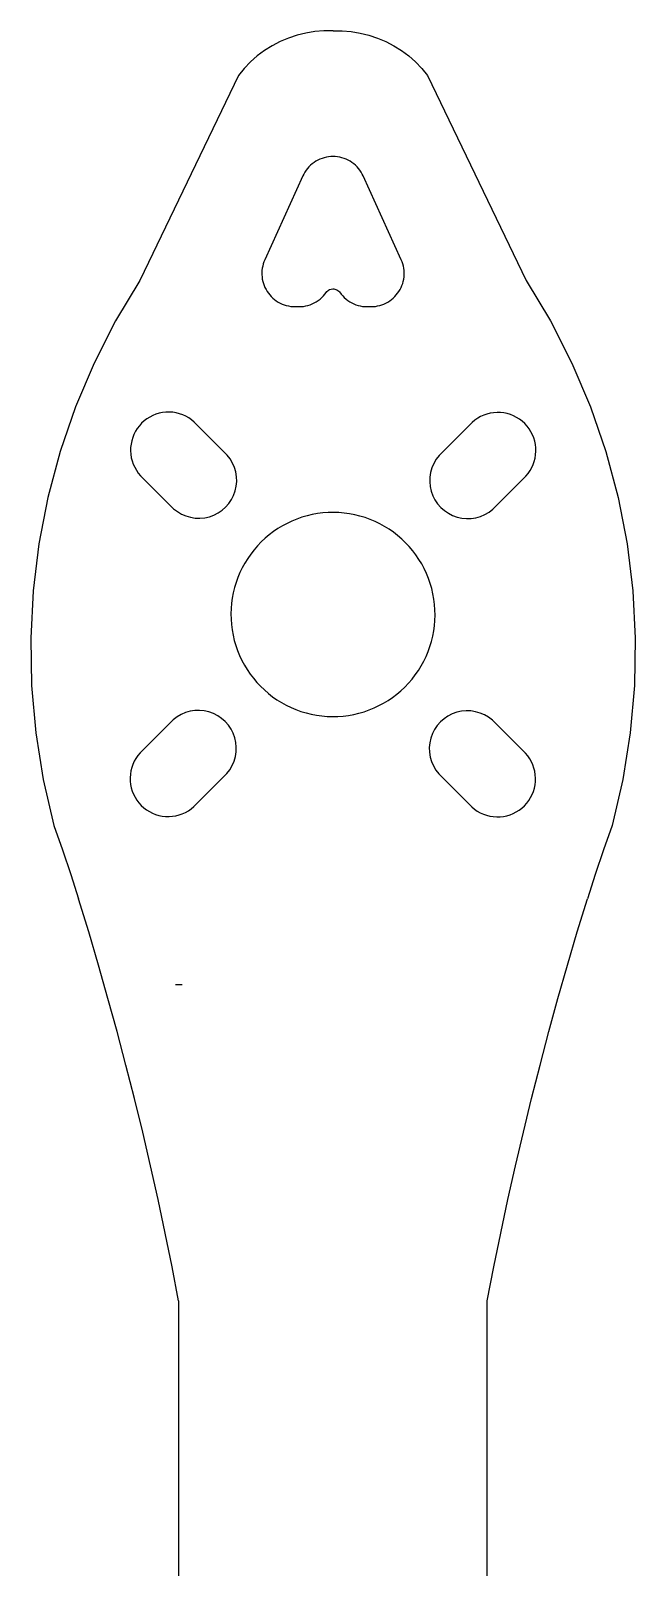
# Model space of a CAD drawing. Header units: metres. Extents: x 14 to 46, y 3 to 132.
# Drawn here: x 14.2 to 39.6, y 67.7 to 132.4 of the extents above; entities that cross this region are included whole.
import ezdxf

# ---------------------------------------------------------------- set-up
doc = ezdxf.new("R2010")
doc.units = ezdxf.units.M

msp = doc.modelspace()

# ---------------------------------------------------------------- linework, layer by layer
at = {"layer": 'Arm#1'}
for p, q in [((25.032, 132.104), (24.68, 131.955)), ((25.393, 132.225), (25.032, 132.104)), ((25.764, 132.316), (25.393, 132.225)), ((26.14, 132.379), (25.764, 132.316)), ((26.52, 132.411), (26.14, 132.379)), ((26.903, 132.412), (26.52, 132.411)), ((26.903, 132.412), (27.285, 132.411)), ((27.285, 132.411), (27.665, 132.379)), ((27.665, 132.379), (28.041, 132.316)), ((28.041, 132.316), (28.411, 132.225)), ((28.411, 132.225), (28.773, 132.104)), ((28.773, 132.104), (29.124, 131.955)), ((24.019, 131.576), (23.713, 131.348)), ((24.342, 131.779), (24.019, 131.576)), ((24.68, 131.955), (24.342, 131.779)), ((29.124, 131.955), (29.462, 131.779)), ((29.462, 131.779), (29.785, 131.576)), ((29.785, 131.576), (30.091, 131.348)), ((23.16, 130.824), (22.916, 130.531)), ((23.426, 131.097), (23.16, 130.824)), ((23.713, 131.348), (23.426, 131.097)), ((30.091, 131.348), (30.378, 131.097)), ((30.378, 131.097), (30.645, 130.824)), ((30.645, 130.824), (30.888, 130.531)), ((22.916, 130.531), (18.77, 121.893)), ((30.888, 130.531), (35.035, 121.893)), ((26.185, 126.914), (26.105, 126.863)), ((26.267, 126.96), (26.185, 126.914)), ((26.352, 127), (26.267, 126.96)), ((26.44, 127.034), (26.352, 127)), ((26.53, 127.062), (26.44, 127.034)), ((26.622, 127.084), (26.53, 127.062)), ((26.715, 127.1), (26.622, 127.084)), ((26.809, 127.109), (26.715, 127.1)), ((26.903, 127.112), (26.809, 127.109)), ((26.997, 127.109), (26.903, 127.112)), ((27.091, 127.1), (26.997, 127.109)), ((27.184, 127.084), (27.091, 127.1)), ((27.276, 127.062), (27.184, 127.084)), ((27.366, 127.034), (27.276, 127.062)), ((27.454, 127), (27.366, 127.034)), ((27.539, 126.96), (27.454, 127)), ((27.622, 126.914), (27.539, 126.96)), ((27.701, 126.863), (27.622, 126.914)), ((25.629, 126.293), (24.029, 122.763)), ((25.67, 126.375), (25.629, 126.293)), ((25.717, 126.456), (25.67, 126.375)), ((25.77, 126.535), (25.717, 126.456)), ((25.828, 126.609), (25.77, 126.535)), ((25.891, 126.679), (25.828, 126.609)), ((25.958, 126.745), (25.891, 126.679)), ((26.03, 126.807), (25.958, 126.745)), ((26.105, 126.863), (26.03, 126.807)), ((27.777, 126.807), (27.701, 126.863)), ((27.848, 126.745), (27.777, 126.807)), ((27.916, 126.679), (27.848, 126.745)), ((27.978, 126.609), (27.916, 126.679)), ((28.036, 126.535), (27.978, 126.609)), ((28.089, 126.456), (28.036, 126.535)), ((28.137, 126.375), (28.089, 126.456)), ((28.177, 126.293), (28.137, 126.375)), ((29.777, 122.763), (28.177, 126.293)), ((23.922, 122.407), (23.91, 122.314)), ((23.94, 122.498), (23.922, 122.407)), ((23.964, 122.588), (23.94, 122.498)), ((23.994, 122.677), (23.964, 122.588)), ((24.029, 122.763), (23.994, 122.677)), ((29.813, 122.677), (29.777, 122.763)), ((29.843, 122.588), (29.813, 122.677)), ((29.866, 122.498), (29.843, 122.588)), ((29.884, 122.407), (29.866, 122.498)), ((29.896, 122.314), (29.884, 122.407)), ((18.77, 121.893), (17.743, 120.181)), ((23.91, 122.314), (23.905, 122.222)), ((23.905, 122.222), (23.905, 122.128)), ((23.905, 122.128), (23.912, 122.035)), ((23.912, 122.035), (23.925, 121.943)), ((23.925, 121.943), (23.944, 121.852)), ((23.944, 121.852), (23.97, 121.762)), ((23.97, 121.762), (24.001, 121.675)), ((29.806, 121.675), (29.837, 121.762)), ((29.837, 121.762), (29.862, 121.852)), ((29.862, 121.852), (29.881, 121.943)), ((29.881, 121.943), (29.894, 122.035)), ((29.894, 122.035), (29.901, 122.128)), ((29.902, 122.222), (29.896, 122.314)), ((29.901, 122.128), (29.902, 122.222)), ((35.035, 121.893), (36.061, 120.181)), ((24.001, 121.675), (24.037, 121.589)), ((24.037, 121.589), (24.08, 121.506)), ((24.08, 121.506), (24.128, 121.426)), ((24.128, 121.426), (24.181, 121.35)), ((24.181, 121.35), (24.239, 121.277)), ((24.239, 121.277), (24.301, 121.208)), ((24.301, 121.208), (24.369, 121.143)), ((24.369, 121.143), (24.44, 121.083)), ((24.44, 121.083), (24.515, 121.028)), ((26.279, 121.044), (26.356, 121.103)), ((26.356, 121.103), (26.428, 121.166)), ((26.428, 121.166), (26.496, 121.235)), ((26.496, 121.235), (26.559, 121.308)), ((26.559, 121.308), (26.616, 121.385)), ((26.616, 121.385), (26.645, 121.421)), ((26.645, 121.421), (26.678, 121.453)), ((26.678, 121.453), (26.716, 121.48)), ((26.716, 121.48), (26.757, 121.503)), ((26.757, 121.503), (26.823, 121.525)), ((26.823, 121.525), (26.892, 121.535)), ((26.892, 121.535), (26.938, 121.533)), ((26.938, 121.533), (26.984, 121.525)), ((26.984, 121.525), (27.028, 121.512)), ((27.028, 121.512), (27.07, 121.492)), ((27.07, 121.492), (27.11, 121.467)), ((27.11, 121.467), (27.145, 121.438)), ((27.145, 121.438), (27.176, 121.403)), ((27.176, 121.403), (27.248, 121.308)), ((27.248, 121.308), (27.311, 121.235)), ((27.311, 121.235), (27.378, 121.166)), ((27.378, 121.166), (27.451, 121.103)), ((27.451, 121.103), (27.527, 121.044)), ((29.291, 121.028), (29.366, 121.083)), ((29.366, 121.083), (29.438, 121.143)), ((29.438, 121.143), (29.505, 121.208)), ((29.505, 121.208), (29.568, 121.277)), ((29.568, 121.277), (29.626, 121.35)), ((29.626, 121.35), (29.679, 121.426)), ((29.679, 121.426), (29.726, 121.506)), ((29.726, 121.506), (29.769, 121.589)), ((29.769, 121.589), (29.806, 121.675)), ((24.515, 121.028), (24.594, 120.978)), ((24.594, 120.978), (24.675, 120.934)), ((24.675, 120.934), (24.76, 120.895)), ((24.76, 120.895), (24.847, 120.862)), ((24.847, 120.862), (24.936, 120.834)), ((24.936, 120.834), (25.027, 120.813)), ((25.027, 120.813), (25.119, 120.797)), ((25.119, 120.797), (25.211, 120.788)), ((25.211, 120.788), (25.304, 120.785)), ((25.304, 120.785), (25.474, 120.785)), ((25.474, 120.785), (25.563, 120.788)), ((25.563, 120.788), (25.659, 120.798)), ((25.659, 120.798), (25.754, 120.814)), ((25.754, 120.814), (25.847, 120.837)), ((25.847, 120.837), (25.939, 120.866)), ((25.939, 120.866), (26.028, 120.902)), ((26.028, 120.902), (26.115, 120.944)), ((26.115, 120.944), (26.199, 120.991)), ((26.199, 120.991), (26.279, 121.044)), ((27.527, 121.044), (27.607, 120.991)), ((27.607, 120.991), (27.691, 120.944)), ((27.691, 120.944), (27.778, 120.902)), ((27.778, 120.902), (27.867, 120.866)), ((27.867, 120.866), (27.959, 120.837)), ((27.959, 120.837), (28.053, 120.814)), ((28.053, 120.814), (28.147, 120.798)), ((28.147, 120.798), (28.243, 120.788)), ((28.243, 120.788), (28.332, 120.785)), ((28.332, 120.785), (28.502, 120.785)), ((28.502, 120.785), (28.595, 120.788)), ((28.595, 120.788), (28.688, 120.797)), ((28.688, 120.797), (28.78, 120.813)), ((28.78, 120.813), (28.87, 120.834)), ((28.87, 120.834), (28.959, 120.862)), ((28.959, 120.862), (29.046, 120.895)), ((29.046, 120.895), (29.131, 120.934)), ((29.131, 120.934), (29.213, 120.978)), ((29.213, 120.978), (29.291, 121.028)), ((17.743, 120.181), (16.838, 118.402)), ((36.061, 120.181), (36.966, 118.402)), ((16.838, 118.402), (16.06, 116.564)), ((36.966, 118.402), (37.745, 116.564)), ((16.06, 116.564), (15.411, 114.677)), ((37.745, 116.564), (38.393, 114.677)), ((18.948, 115.97), (18.842, 115.873)), ((19.063, 116.057), (18.948, 115.97)), ((19.184, 116.133), (19.063, 116.057)), ((19.312, 116.198), (19.184, 116.133)), ((19.445, 116.252), (19.312, 116.198)), ((19.583, 116.293), (19.445, 116.252)), ((19.724, 116.322), (19.583, 116.293)), ((19.866, 116.338), (19.724, 116.322)), ((20.01, 116.341), (19.866, 116.338)), ((20.153, 116.332), (20.01, 116.341)), ((20.295, 116.309), (20.153, 116.332)), ((20.434, 116.274), (20.295, 116.309)), ((20.57, 116.227), (20.434, 116.274)), ((20.7, 116.167), (20.57, 116.227)), ((20.825, 116.096), (20.7, 116.167)), ((20.943, 116.015), (20.825, 116.096)), ((21.053, 115.923), (20.943, 116.015)), ((22.447, 114.527), (21.053, 115.923)), ((31.375, 114.512), (32.769, 115.907)), ((32.879, 115.999), (32.769, 115.907)), ((32.997, 116.081), (32.879, 115.999)), ((33.122, 116.152), (32.997, 116.081)), ((33.253, 116.211), (33.122, 116.152)), ((33.388, 116.259), (33.253, 116.211)), ((33.527, 116.294), (33.388, 116.259)), ((33.669, 116.316), (33.527, 116.294)), ((33.812, 116.326), (33.669, 116.316)), ((33.956, 116.323), (33.812, 116.326)), ((34.099, 116.307), (33.956, 116.323)), ((34.239, 116.278), (34.099, 116.307)), ((34.377, 116.237), (34.239, 116.278)), ((34.51, 116.183), (34.377, 116.237)), ((34.638, 116.118), (34.51, 116.183)), ((34.76, 116.042), (34.638, 116.118)), ((34.874, 115.955), (34.76, 116.042)), ((34.98, 115.858), (34.874, 115.955)), ((18.464, 115.27), (18.422, 115.133)), ((18.517, 115.403), (18.464, 115.27)), ((18.582, 115.531), (18.517, 115.403)), ((18.659, 115.653), (18.582, 115.531)), ((18.746, 115.767), (18.659, 115.653)), ((18.842, 115.873), (18.746, 115.767)), ((35.077, 115.752), (34.98, 115.858)), ((35.164, 115.638), (35.077, 115.752)), ((35.24, 115.516), (35.164, 115.638)), ((35.305, 115.388), (35.24, 115.516)), ((35.359, 115.255), (35.305, 115.388)), ((15.411, 114.677), (14.896, 112.748)), ((18.377, 114.849), (18.374, 114.706)), ((18.374, 114.706), (18.384, 114.563)), ((18.394, 114.992), (18.377, 114.849)), ((18.422, 115.133), (18.394, 114.992)), ((35.4, 115.117), (35.359, 115.255)), ((35.429, 114.977), (35.4, 115.117)), ((35.445, 114.834), (35.429, 114.977)), ((35.438, 114.547), (35.448, 114.691)), ((35.448, 114.691), (35.445, 114.834)), ((38.393, 114.677), (38.909, 112.748)), ((18.384, 114.563), (18.406, 114.421)), ((18.406, 114.421), (18.441, 114.282)), ((18.441, 114.282), (18.489, 114.146)), ((18.489, 114.146), (18.548, 114.015)), ((18.548, 114.015), (18.619, 113.89)), ((22.57, 114.368), (22.447, 114.527)), ((22.672, 114.195), (22.57, 114.368)), ((22.752, 114.011), (22.672, 114.195)), ((22.808, 113.818), (22.752, 114.011)), ((31.07, 113.996), (31.014, 113.803)), ((31.15, 114.18), (31.07, 113.996)), ((31.252, 114.353), (31.15, 114.18)), ((31.375, 114.512), (31.252, 114.353)), ((35.203, 113.875), (35.274, 114)), ((35.274, 114), (35.333, 114.131)), ((35.333, 114.131), (35.381, 114.266)), ((35.381, 114.266), (35.416, 114.406)), ((35.416, 114.406), (35.438, 114.547)), ((18.619, 113.89), (18.701, 113.772)), ((18.701, 113.772), (18.793, 113.662)), ((20.189, 112.269), (18.793, 113.662)), ((22.84, 113.62), (22.808, 113.818)), ((22.827, 113.219), (22.846, 113.419)), ((22.846, 113.419), (22.84, 113.62)), ((30.983, 113.604), (30.976, 113.403)), ((30.976, 113.403), (30.995, 113.203)), ((31.014, 113.803), (30.983, 113.604)), ((33.634, 112.253), (35.029, 113.647)), ((35.029, 113.647), (35.121, 113.757)), ((35.121, 113.757), (35.203, 113.875)), ((14.896, 112.748), (14.516, 110.789)), ((22.624, 112.654), (22.715, 112.834)), ((22.715, 112.834), (22.783, 113.023)), ((22.783, 113.023), (22.827, 113.219)), ((30.995, 113.203), (31.039, 113.007)), ((31.039, 113.007), (31.107, 112.818)), ((31.107, 112.818), (31.198, 112.639)), ((38.909, 112.748), (39.288, 110.789)), ((20.189, 112.269), (20.347, 112.146)), ((20.347, 112.146), (20.52, 112.043)), ((20.52, 112.043), (20.705, 111.964)), ((21.882, 112.001), (22.061, 112.092)), ((22.061, 112.092), (22.227, 112.205)), ((22.227, 112.205), (22.378, 112.338)), ((22.378, 112.338), (22.511, 112.488)), ((22.511, 112.488), (22.624, 112.654)), ((26.031, 112.023), (25.812, 111.972)), ((26.252, 112.063), (26.031, 112.023)), ((26.476, 112.091), (26.252, 112.063)), ((26.7, 112.108), (26.476, 112.091)), ((26.925, 112.112), (26.7, 112.108)), ((27.15, 112.105), (26.925, 112.112)), ((27.375, 112.087), (27.15, 112.105)), ((27.598, 112.056), (27.375, 112.087)), ((27.819, 112.014), (27.598, 112.056)), ((31.198, 112.639), (31.311, 112.473)), ((31.311, 112.473), (31.444, 112.322)), ((31.444, 112.322), (31.595, 112.189)), ((31.595, 112.189), (31.761, 112.076)), ((31.761, 112.076), (31.94, 111.985)), ((33.118, 111.948), (33.302, 112.028)), ((33.302, 112.028), (33.475, 112.13)), ((33.475, 112.13), (33.634, 112.253)), ((20.705, 111.964), (20.898, 111.907)), ((20.898, 111.907), (21.096, 111.876)), ((21.096, 111.876), (21.297, 111.87)), ((21.297, 111.87), (21.497, 111.889)), ((21.497, 111.889), (21.693, 111.932)), ((21.693, 111.932), (21.882, 112.001)), ((24.58, 111.431), (24.394, 111.304)), ((24.772, 111.547), (24.58, 111.431)), ((24.971, 111.654), (24.772, 111.547)), ((25.174, 111.75), (24.971, 111.654)), ((25.383, 111.835), (25.174, 111.75)), ((25.595, 111.909), (25.383, 111.835)), ((25.812, 111.972), (25.595, 111.909)), ((28.037, 111.96), (27.819, 112.014)), ((28.253, 111.895), (28.037, 111.96)), ((28.465, 111.819), (28.253, 111.895)), ((28.672, 111.732), (28.465, 111.819)), ((28.875, 111.634), (28.672, 111.732)), ((29.072, 111.525), (28.875, 111.634)), ((29.264, 111.407), (29.072, 111.525)), ((29.448, 111.278), (29.264, 111.407)), ((31.94, 111.985), (32.129, 111.917)), ((32.129, 111.917), (32.325, 111.873)), ((32.325, 111.873), (32.525, 111.854)), ((32.525, 111.854), (32.726, 111.861)), ((32.726, 111.861), (32.925, 111.892)), ((32.925, 111.892), (33.118, 111.948)), ((14.516, 110.789), (14.274, 108.808)), ((23.878, 110.869), (23.722, 110.706)), ((24.042, 111.023), (23.878, 110.869)), ((24.214, 111.168), (24.042, 111.023)), ((24.394, 111.304), (24.214, 111.168)), ((29.626, 111.14), (29.448, 111.278)), ((29.797, 110.993), (29.626, 111.14)), ((29.959, 110.837), (29.797, 110.993)), ((30.113, 110.673), (29.959, 110.837)), ((39.288, 110.789), (39.531, 108.808)), ((23.309, 110.173), (23.19, 109.982)), ((23.437, 110.358), (23.309, 110.173)), ((23.575, 110.536), (23.437, 110.358)), ((23.722, 110.706), (23.575, 110.536)), ((30.259, 110.501), (30.113, 110.673)), ((30.395, 110.322), (30.259, 110.501)), ((30.521, 110.136), (30.395, 110.322)), ((30.638, 109.943), (30.521, 110.136)), ((22.984, 109.582), (22.897, 109.374)), ((23.082, 109.784), (22.984, 109.582)), ((23.19, 109.982), (23.082, 109.784)), ((30.744, 109.745), (30.638, 109.943)), ((30.84, 109.541), (30.744, 109.745)), ((30.925, 109.333), (30.84, 109.541)), ((14.274, 108.808), (14.17, 106.815)), ((22.755, 108.947), (22.702, 108.728)), ((22.82, 109.162), (22.755, 108.947)), ((22.897, 109.374), (22.82, 109.162)), ((30.999, 109.12), (30.925, 109.333)), ((31.062, 108.904), (30.999, 109.12)), ((31.114, 108.685), (31.062, 108.904)), ((39.531, 108.808), (39.635, 106.815)), ((22.629, 108.284), (22.61, 108.06)), ((22.66, 108.507), (22.629, 108.284)), ((22.702, 108.728), (22.66, 108.507)), ((31.154, 108.463), (31.114, 108.685)), ((31.182, 108.24), (31.154, 108.463)), ((31.198, 108.015), (31.182, 108.24)), ((22.61, 108.06), (22.603, 107.835)), ((22.603, 107.835), (22.608, 107.609)), ((22.608, 107.609), (22.624, 107.385)), ((31.177, 107.341), (31.196, 107.565)), ((31.196, 107.565), (31.203, 107.79)), ((31.203, 107.79), (31.198, 108.015)), ((22.624, 107.385), (22.653, 107.162)), ((22.653, 107.162), (22.693, 106.94)), ((22.693, 106.94), (22.744, 106.721)), ((31.051, 106.678), (31.105, 106.897)), ((31.105, 106.897), (31.147, 107.118)), ((31.147, 107.118), (31.177, 107.341)), ((14.17, 106.815), (14.205, 104.819)), ((22.744, 106.721), (22.807, 106.505)), ((22.807, 106.505), (22.881, 106.292)), ((22.881, 106.292), (22.966, 106.084)), ((30.822, 106.043), (30.91, 106.251)), ((30.91, 106.251), (30.986, 106.463)), ((30.986, 106.463), (31.051, 106.678)), ((39.635, 106.815), (39.599, 104.819)), ((22.966, 106.084), (23.062, 105.88)), ((23.062, 105.88), (23.168, 105.682)), ((23.168, 105.682), (23.285, 105.489)), ((30.497, 105.452), (30.616, 105.643)), ((30.616, 105.643), (30.724, 105.841)), ((30.724, 105.841), (30.822, 106.043)), ((23.285, 105.489), (23.411, 105.303)), ((23.411, 105.303), (23.548, 105.124)), ((23.548, 105.124), (23.693, 104.952)), ((23.693, 104.952), (23.847, 104.788)), ((29.928, 104.756), (30.084, 104.919)), ((30.084, 104.919), (30.231, 105.089)), ((30.231, 105.089), (30.369, 105.267)), ((30.369, 105.267), (30.497, 105.452)), ((14.205, 104.819), (14.38, 102.831)), ((23.847, 104.788), (24.01, 104.632)), ((24.01, 104.632), (24.18, 104.485)), ((24.18, 104.485), (24.358, 104.347)), ((24.358, 104.347), (24.543, 104.218)), ((29.227, 104.194), (29.413, 104.321)), ((29.413, 104.321), (29.592, 104.457)), ((29.592, 104.457), (29.764, 104.602)), ((29.764, 104.602), (29.928, 104.756)), ((39.599, 104.819), (39.425, 102.831)), ((20.689, 103.677), (20.504, 103.597)), ((20.882, 103.733), (20.689, 103.677)), ((21.08, 103.764), (20.882, 103.733)), ((21.281, 103.77), (21.08, 103.764)), ((21.481, 103.752), (21.281, 103.77)), ((21.677, 103.708), (21.481, 103.752)), ((21.866, 103.64), (21.677, 103.708)), ((22.045, 103.548), (21.866, 103.64)), ((24.543, 104.218), (24.734, 104.1)), ((24.734, 104.1), (24.931, 103.991)), ((24.931, 103.991), (25.134, 103.893)), ((25.134, 103.893), (25.342, 103.806)), ((25.342, 103.806), (25.553, 103.73)), ((25.553, 103.73), (25.769, 103.665)), ((25.769, 103.665), (25.988, 103.611)), ((25.988, 103.611), (26.209, 103.569)), ((27.554, 103.562), (27.776, 103.602)), ((27.776, 103.602), (27.995, 103.653)), ((27.995, 103.653), (28.211, 103.716)), ((28.211, 103.716), (28.424, 103.79)), ((28.424, 103.79), (28.632, 103.875)), ((28.632, 103.875), (28.836, 103.971)), ((28.836, 103.971), (29.034, 104.078)), ((29.034, 104.078), (29.227, 104.194)), ((31.924, 103.624), (31.745, 103.533)), ((32.113, 103.692), (31.924, 103.624)), ((32.309, 103.736), (32.113, 103.692)), ((32.509, 103.755), (32.309, 103.736)), ((32.71, 103.749), (32.509, 103.755)), ((32.909, 103.717), (32.71, 103.749)), ((33.102, 103.661), (32.909, 103.717)), ((33.286, 103.582), (33.102, 103.661)), ((20.173, 103.371), (18.777, 101.978)), ((20.331, 103.495), (20.173, 103.371)), ((20.504, 103.597), (20.331, 103.495)), ((22.211, 103.435), (22.045, 103.548)), ((22.362, 103.303), (22.211, 103.435)), ((22.495, 103.152), (22.362, 103.303)), ((22.608, 102.986), (22.495, 103.152)), ((22.699, 102.807), (22.608, 102.986)), ((26.209, 103.569), (26.432, 103.538)), ((26.432, 103.538), (26.656, 103.52)), ((26.656, 103.52), (26.881, 103.513)), ((26.881, 103.513), (27.106, 103.517)), ((27.106, 103.517), (27.331, 103.534)), ((27.331, 103.534), (27.554, 103.562)), ((31.182, 102.97), (31.091, 102.791)), ((31.295, 103.137), (31.182, 102.97)), ((31.428, 103.287), (31.295, 103.137)), ((31.579, 103.42), (31.428, 103.287)), ((31.745, 103.533), (31.579, 103.42)), ((33.459, 103.479), (33.286, 103.582)), ((33.618, 103.356), (33.459, 103.479)), ((33.618, 103.356), (35.013, 101.963)), ((14.38, 102.831), (14.692, 100.86)), ((22.767, 102.618), (22.699, 102.807)), ((22.811, 102.422), (22.767, 102.618)), ((22.83, 102.221), (22.811, 102.422)), ((30.979, 102.406), (30.96, 102.206)), ((31.023, 102.602), (30.979, 102.406)), ((31.091, 102.791), (31.023, 102.602)), ((39.425, 102.831), (39.112, 100.86)), ((18.603, 101.75), (18.532, 101.625)), ((18.685, 101.868), (18.603, 101.75)), ((18.777, 101.978), (18.685, 101.868)), ((22.736, 101.629), (22.792, 101.822)), ((22.792, 101.822), (22.824, 102.021)), ((22.824, 102.021), (22.83, 102.221)), ((30.96, 102.206), (30.967, 102.005)), ((30.967, 102.005), (30.998, 101.807)), ((30.998, 101.807), (31.054, 101.614)), ((35.105, 101.852), (35.013, 101.963)), ((35.187, 101.734), (35.105, 101.852)), ((35.258, 101.61), (35.187, 101.734)), ((18.368, 101.078), (18.358, 100.934)), ((18.39, 101.219), (18.368, 101.078)), ((18.426, 101.359), (18.39, 101.219)), ((18.473, 101.494), (18.426, 101.359)), ((18.532, 101.625), (18.473, 101.494)), ((22.431, 101.113), (21.037, 99.717)), ((22.431, 101.113), (22.554, 101.272)), ((22.554, 101.272), (22.656, 101.445)), ((22.656, 101.445), (22.736, 101.629)), ((31.054, 101.614), (31.134, 101.43)), ((31.134, 101.43), (31.236, 101.257)), ((31.236, 101.257), (31.359, 101.098)), ((31.359, 101.098), (32.753, 99.702)), ((35.317, 101.479), (35.258, 101.61)), ((35.365, 101.343), (35.317, 101.479)), ((35.4, 101.204), (35.365, 101.343)), ((35.422, 101.062), (35.4, 101.204)), ((35.432, 100.919), (35.422, 101.062)), ((14.692, 100.86), (15.142, 98.915)), ((18.358, 100.934), (18.362, 100.791)), ((18.362, 100.791), (18.378, 100.648)), ((18.378, 100.648), (18.406, 100.508)), ((18.406, 100.508), (18.448, 100.37)), ((18.448, 100.37), (18.501, 100.237)), ((35.343, 100.355), (35.384, 100.492)), ((35.384, 100.492), (35.413, 100.633)), ((35.413, 100.633), (35.429, 100.776)), ((35.429, 100.776), (35.432, 100.919)), ((39.112, 100.86), (38.663, 98.915)), ((18.501, 100.237), (18.566, 100.109)), ((18.566, 100.109), (18.643, 99.987)), ((18.643, 99.987), (18.73, 99.873)), ((18.73, 99.873), (18.827, 99.767)), ((18.827, 99.767), (18.933, 99.67)), ((20.927, 99.625), (21.037, 99.717)), ((34.858, 99.655), (34.964, 99.752)), ((34.964, 99.752), (35.061, 99.858)), ((35.061, 99.858), (35.148, 99.972)), ((35.148, 99.972), (35.224, 100.094)), ((35.224, 100.094), (35.289, 100.221)), ((35.289, 100.221), (35.343, 100.355)), ((18.933, 99.67), (19.047, 99.583)), ((19.047, 99.583), (19.168, 99.507)), ((19.168, 99.507), (19.296, 99.442)), ((19.296, 99.442), (19.429, 99.388)), ((19.429, 99.388), (19.567, 99.347)), ((19.567, 99.347), (19.708, 99.318)), ((19.708, 99.318), (19.85, 99.302)), ((19.85, 99.302), (19.994, 99.299)), ((19.994, 99.299), (20.137, 99.309)), ((20.137, 99.309), (20.279, 99.331)), ((20.279, 99.331), (20.418, 99.366)), ((20.418, 99.366), (20.554, 99.413)), ((20.554, 99.413), (20.684, 99.473)), ((20.684, 99.473), (20.809, 99.544)), ((20.809, 99.544), (20.927, 99.625)), ((32.753, 99.702), (32.863, 99.61)), ((32.863, 99.61), (32.981, 99.528)), ((32.981, 99.528), (33.106, 99.458)), ((33.106, 99.458), (33.237, 99.398)), ((33.237, 99.398), (33.372, 99.351)), ((33.372, 99.351), (33.511, 99.316)), ((33.511, 99.316), (33.653, 99.293)), ((33.653, 99.293), (33.797, 99.284)), ((33.797, 99.284), (33.94, 99.287)), ((33.94, 99.287), (34.083, 99.303)), ((34.083, 99.303), (34.223, 99.332)), ((34.223, 99.332), (34.361, 99.373)), ((34.361, 99.373), (34.494, 99.426)), ((34.494, 99.426), (34.622, 99.492)), ((34.622, 99.492), (34.744, 99.568)), ((34.744, 99.568), (34.858, 99.655)), ((15.142, 98.915), (15.506, 97.89)), ((38.663, 98.915), (38.298, 97.89)), ((15.506, 97.89), (15.854, 96.86)), ((38.298, 97.89), (37.95, 96.86)), ((15.854, 96.86), (16.186, 95.824)), ((37.95, 96.86), (37.619, 95.824)), ((16.612, 94.433), (16.186, 95.824)), ((37.192, 94.433), (37.619, 95.824)), ((17.025, 93.037), (16.612, 94.433)), ((36.78, 93.037), (37.192, 94.433)), ((17.424, 91.637), (17.025, 93.037)), ((36.38, 91.637), (36.78, 93.037)), ((20.262, 92.221), (20.406, 92.214)), ((20.406, 92.214), (20.549, 92.221)), ((17.81, 90.234), (17.424, 91.637)), ((35.995, 90.234), (36.38, 91.637)), ((18.182, 88.827), (17.81, 90.234)), ((35.623, 88.827), (35.995, 90.234)), ((18.54, 87.417), (18.182, 88.827)), ((35.264, 87.417), (35.623, 88.827)), ((18.885, 86.003), (18.54, 87.417)), ((34.92, 86.003), (35.264, 87.417)), ((19.215, 84.585), (18.885, 86.003)), ((34.589, 84.585), (34.92, 86.003)), ((19.533, 83.165), (19.215, 84.585)), ((34.272, 83.165), (34.589, 84.585)), ((19.836, 81.742), (19.533, 83.165)), ((33.968, 81.742), (34.272, 83.165)), ((20.126, 80.316), (19.836, 81.742)), ((33.679, 80.316), (33.968, 81.742)), ((20.401, 78.887), (20.126, 80.316)), ((33.403, 78.887), (33.679, 80.316)), ((20.401, 78.887), (20.401, 42.518)), ((33.403, 42.518), (33.403, 78.887))]:
    msp.add_line(p, q, dxfattribs=at)

doc.saveas('drawing.dxf')
